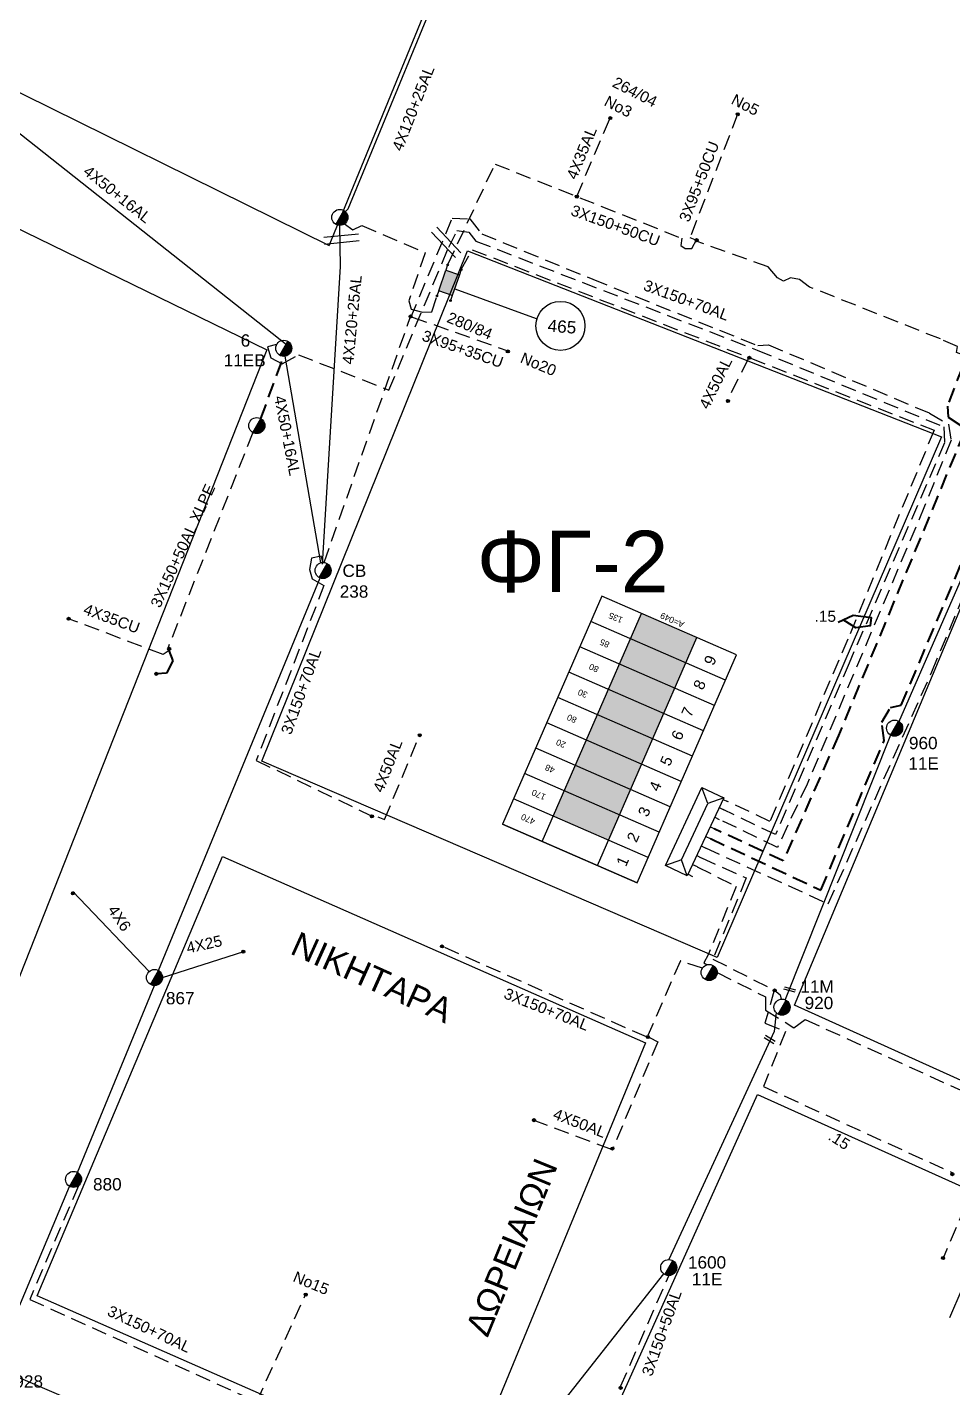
# Model space of a CAD drawing. Header units: millimetres. Extents: x -2238 to -1136, y 747 to 1272.
# Drawn here: x -2131.4 to -2054.1, y 915.4 to 1029.1 of the extents above; entities that cross this region are included whole.
import ezdxf
from ezdxf.enums import TextEntityAlignment as Align

# ---------------------------------------------------------------- set-up
doc = ezdxf.new("R2010")
doc.units = ezdxf.units.MM
doc.linetypes.add('DASHED', pattern=[19.05, 12.7, -6.35])
for name, color, linetype in [('Link Box 4 Διευθύνσεων', 7, 'Continuous'), ('Άγνωστα', 7, 'Continuous'), ('Ασφαλειοκιβώτια Χ.Τ 9 αναχωρήσεων', 7, 'Continuous'), ('Γυμνά εναέρια ΧΤ (3Φ)   4x35AL', 7, 'Continuous'), ('Γυμνά εναέρια ΧΤ (3Φ)   4x35CU', 7, 'Continuous'), ('Γυμνά εναέρια ΧΤ και ΦΟΠ (3Φ)   4x50+16AL', 7, 'Continuous'), ('Επιγραφές - Σχήματα', 7, 'Continuous'), ('Καλώδια ΧΤ   3x150+50AL', 7, 'DASHED'), ('Καλώδια ΧΤ   3x150+50CU', 7, 'DASHED'), ('Καλώδια ΧΤ   3x150AL+50XLPE', 7, 'DASHED'), ('Καλώδια ΧΤ   3x95+35 CU', 7, 'DASHED'), ('Καλώδια ΧΤ   3x95+50CU', 7, 'DASHED'), ('Μηχανική τομή', 7, 'Continuous'), ('Στύλος ΦΜ', 7, 'Continuous'), ('Στύλος ΦΜ @ 1', 7, 'Continuous'), ('Συνδέσεις', 7, 'Continuous'), ('Συνεστραμμένα ΧΤ   4x120+25 AL', 7, 'SYN_LINE'), ('Τομή', 7, 'Continuous'), ('Υποσταθμός πόλεως', 7, 'Continuous'), ('Υπόβαθρο ΔΕΗ', 7, 'Continuous'), ('Υπόγεια Καλώδια Δικτύου ΧΤ   .15', 7, 'DASHED'), ('Υπόγεια καλώδια Δικτύου ΧΤ και Παρ. ΧΤ - 3X150+70 AL', 7, 'DASHED'), ('Υπόγεια καλώδια Παροχών ΧΤ   .15', 7, 'DASHED'), ('Υπόγεια καλώδια Παροχών ΧΤ   4x25', 7, 'DASHED'), ('Υπόγεια καλώδια Παροχών ΧΤ   4x50AL', 7, 'DASHED'), ('Υπόγεια καλώδια Παροχών ΧΤ   4x6', 7, 'DASHED')]:
    doc.layers.add(name, color=color, linetype=linetype)
doc.styles.get("Standard").update_dxf_attribs({"font": 'ARIAL.TTF'})
doc.linetypes.add('SYN_LINE', pattern='A,0.5,-0.0001,["/\\/\\/\\/",Standard,S=0.1,R=0,X=0,Y=-0.05],-0.25', length=0.7501)

# ---------------------------------------------------------------- blocks, each defined once
blk = doc.blocks.new('ΥΠΑΡΧΩΝ ΤΣΙΜΕΝΤΕΝΙΟΣ ΣΤΥΛΟΣ')
at = {"layer": 'Στύλος ΦΜ'}
blk.add_hatch(color=256, dxfattribs=at).paths.add_polyline_path([(-1.29, -2.28, 0.574793), (2.62, 0, 0.268822), (1.3, 2.27)])
blk.add_line((-1.29, -2.28), (1.3, 2.27), dxfattribs=at)
blk.add_circle((0, 0), 2.62, dxfattribs=at)
at = {"layer": 'Στύλος ΦΜ', "flags": 4}
for tag, p in [('ΑΡΙΘΜΟΣ', (-4.68, 8.05)), ('ΤΥΠΟΣ', (-4.91, 3.03))]:
    blk.add_attdef(tag, p, '', height=4, dxfattribs=at)
blk = doc.blocks.new('LINK BOX 4 ΑΝΑΧΩΡΗΣΕΩΝ_')
at = {"layer": 'Link Box 4 Διευθύνσεων', "ltscale": 40}
for points in [[(-5.33, -0.25, 1), (-5.33, 0.25, 1)], [(-3.54, 0), (-3.54, -4.67), (3.54, -4.67), (3.54, 0)], [(5.33, -0.25, 1), (5.33, 0.25, 1)], [(-5.33, -4.92, 1), (-5.33, -4.42, 1)], [(5.33, -4.92, 1), (5.33, -4.42, 1)]]:
    blk.add_hatch(color=256, dxfattribs=at).paths.add_polyline_path(points)
for p, q in [((-3.54, 0), (-5.33, 0)), ((5.33, 0), (3.54, 0)), ((-3.54, -4.67), (-5.33, -4.67)), ((5.33, -4.67), (3.54, -4.67))]:
    blk.add_line(p, q, dxfattribs=at)
blk.add_lwpolyline([(-3.54, -4.67), (-3.54, 0), (3.54, 0), (3.54, -4.67)], close=True, dxfattribs=at)
for centre in [(-5.33, 0), (5.33, 0), (-5.33, -4.67), (5.33, -4.67)]:
    blk.add_circle(centre, 0.252, dxfattribs=at)
blk = doc.blocks.new('_ΣΥΝΔΕΣΗ')
at = {"layer": 'Συνδέσεις', "linetype": 'SYN_LINE', "ltscale": 40}
blk.add_hatch(color=256, dxfattribs=at).paths.add_polyline_path([(0.5, -0.01, 1), (-0.5, -0.01, 1)])
at = {"layer": 'Συνδέσεις'}
blk.add_circle((0, -0.01), 0.5, dxfattribs=at)
blk = doc.blocks.new('ΥΠΟΣΤΑΘΜΟΣ ΠΟΛΕΩΣ 9 ΑΝΑΧΩΡΗΣΕΩΝ')
at = {"layer": 'Υποσταθμός πόλεως', "ltscale": 40}
for p, q in [((-9.63, -2.82), (-9.63, -4)), ((-7.12, -2.82), (-7.12, -4)), ((-4.84, -2.82), (-4.84, -4)), ((-2.36, -2.82), (-2.36, -4)), ((0.09, -2.82), (0.09, -4)), ((2.55, -2.82), (2.55, -4)), ((5.02, -2.82), (5.02, -4)), ((7.48, -2.82), (7.48, -4)), ((9.61, -2.82), (9.61, -4))]:
    blk.add_line(p, q, dxfattribs=at)
blk.add_lwpolyline([(-10.02, 2.82), (10.02, 2.82), (10.02, -2.82), (-10.02, -2.82)], close=True, dxfattribs=at)
for points in [[(-7.21, 0), (-10.02, 2.82)], [(-10.02, -2.82), (-7.21, 0)], [(-7.21, 0), (7.21, 0)], [(7.21, 0), (10.02, 2.82)], [(10.02, -2.82), (7.21, 0)]]:
    blk.add_lwpolyline(points, dxfattribs=at)
at = {"layer": 'Υποσταθμός πόλεως', "linetype": 'SYN_LINE', "ltscale": 40, "flags": 1}
for tag, p in [('ΜΕΤΑΣΧΗΜΑΤΙΣΜΟΣ', (10.79, 1.71)), ('ΙΣΧΥΣ', (10.77, -1.08)), ('ΑΡΙΘΜΟΣ', (10.89, -3.8))]:
    blk.add_attdef(tag, p, '', height=1.8, dxfattribs=at)
blk = doc.blocks.new('ΑΣΦΑΛΕΙΟΚΙΒΩΤΙΟ ΥΠΟΣΤΑΘΜΟΥ 9 ΑΝΑΧΩΡΗΣΕΩΝ')
at = {"layer": 'Ασφαλειοκιβώτια Χ.Τ 9 αναχωρήσεων', "ltscale": 40}
for p, q in [((-23.8, 40.36), (24.02, 40.36)), ((-9.72, 40.36), (-9.72, -40.64)), ((9.94, 40.36), (9.94, -40.64)), ((-23.8, 31.36), (24.02, 31.36)), ((-23.8, 22.36), (24.02, 22.36)), ((-23.8, 13.36), (24.02, 13.36)), ((-23.8, 4.36), (24.02, 4.36)), ((-23.8, -4.64), (24.02, -4.64)), ((-23.8, -13.64), (24.02, -13.64)), ((-23.8, -22.64), (24.02, -22.64)), ((-23.8, -31.64), (24.02, -31.64))]:
    blk.add_line(p, q, dxfattribs=at)
at = {"layer": 'Ασφαλειοκιβώτια Χ.Τ 9 αναχωρήσεων'}
blk.add_lwpolyline([(-23.8, -40.64), (24.02, -40.64), (24.02, 40.36), (-23.8, 40.36)], close=True, dxfattribs=at)
for s, p in [('1', (-18.45, 37.24)), ('2', (-18.45, 28.67)), ('3', (-18.45, 19.6)), ('4', (-18.45, 10.58)), ('5', (-18.45, 1.57)), ('6', (-18.45, -7.57)), ('7', (-18.45, -15.81)), ('8', (-18.45, -25.5)), ('9', (-18.45, -34.19))]:
    blk.add_text(s, height=3.6, rotation=270, dxfattribs=at).set_placement(p)
at = {"layer": 'Ασφαλειοκιβώτια Χ.Τ 9 αναχωρήσεων', "ltscale": 40}
for tag, height, p in [('ΟΝΟΜΑ', 5, (-0.16, 44.31)), ('ΚΕΙΜΕΝΟ 1', 2, (17.06, 35.59)), ('ΚΕΙΜΕΝΟ 2', 2, (17.06, 26.88)), ('ΚΕΙΜΕΝΟ 3', 2, (17.06, 17.69)), ('ΚΕΙΜΕΝΟ 4', 2, (17.06, 8.71)), ('ΚΕΙΜΕΝΟ 5', 2, (17.06, -0.13)), ('ΚΕΙΜΕΝΟ 6', 2, (17.06, -9.05)), ('ΚΕΙΜΕΝΟ 7', 2, (17.06, -18.13)), ('ΚΕΙΜΕΝΟ 8', 2, (17.06, -26.85)), ('ΚΕΙΜΕΝΟ 9', 2, (17.06, -35.99)), ('ΣΧ', 2, (-0.1, -42.64))]:
    blk.add_attdef(tag, text='', height=height, dxfattribs=at).set_placement(p, align=Align.MIDDLE_CENTER)
blk = doc.blocks.new('ΜΗΧΑΝΙΚΗ ΤΟΜΗ')
at = {"layer": 'Μηχανική τομή', "ltscale": 40}
for p, q in [((-1.89, 0.78), (1.89, 0.78)), ((1.89, 0), (-1.89, 0))]:
    blk.add_line(p, q, dxfattribs=at)
blk = doc.blocks.new('ΤΟΜΗ')
at = {"layer": 'Τομή', "ltscale": 40}
for p, q in [((-5.68, 0), (5.68, 0)), ((5.68, -2.33), (-5.68, -2.33))]:
    blk.add_line(p, q, dxfattribs=at)

msp = doc.modelspace()

# ---------------------------------------------------------------- hatches: boundary and pattern name
at = {"layer": 'Ασφαλειοκιβώτια Χ.Τ 9 αναχωρήσεων', "lineweight": 40, "ltscale": 0.1}
for color, points in [(1, [(-2081.02, 978.01), (-2076.39, 976), (-2075.47, 978.11), (-2080.09, 980.13)]), (30, [(-2081.94, 975.89), (-2077.32, 973.88), (-2076.39, 976), (-2081.02, 978.01)]), (85, [(-2082.86, 973.78), (-2078.24, 971.76), (-2077.32, 973.88), (-2081.94, 975.89)]), (173, [(-2083.78, 971.66), (-2079.16, 969.64), (-2078.24, 971.76), (-2082.86, 973.78)]), (6, [(-2084.71, 969.54), (-2080.08, 967.53), (-2079.16, 969.64), (-2083.78, 971.66)]), (5, [(-2085.63, 967.42), (-2081, 965.41), (-2080.08, 967.53), (-2084.71, 969.54)]), (27, [(-2086.55, 965.31), (-2081.93, 963.29), (-2081, 965.41), (-2085.63, 967.42)]), (2, [(-2086.55, 965.31), (-2087.47, 963.19), (-2082.85, 961.18), (-2081.93, 963.29)])]:
    msp.add_hatch(color=color, dxfattribs=at).paths.add_polyline_path(points)

# ---------------------------------------------------------------- linework, layer by layer
at = {"layer": 'Άγνωστα', "color": 2, "linetype": 'DASHED', "ltscale": 0.1}
msp.add_lwpolyline([(-2104.93, 1012.67), (-2104.22, 1012.17), (-2103.46, 1012.55), (-2098.19, 1010.26), (-2099.55, 1006.26), (-2099.35, 1005.55), (-2098.4, 1005.29), (-2097.63, 1005.32), (-2097.22, 1006.61)], dxfattribs=at)
at = {"layer": 'Άγνωστα', "color": 85, "linetype": 'DASHED', "lineweight": 40, "ltscale": 0.1}
msp.add_lwpolyline([(-2046.56, 999.49), (-2052.6, 1002.52), (-2054.53, 997.44), (-2054.45, 996.53), (-2053.41, 995.83), (-2053.13, 995.24), (-2063.63, 969.93), (-2068.25, 959.45), (-2074.01, 962.12), (-2074.01, 962.12), (-2074.01, 962.12), (-2074.01, 962.12)], dxfattribs=at)
at = {"layer": 'Άγνωστα', "color": 173, "linetype": 'DASHED', "lineweight": 40, "ltscale": 0.1}
for points in [[(-2111.92, 996.4), (-2110, 1001.61)], [(-2119.61, 977.04), (-2119.27, 976.17), (-2119.79, 975.12), (-2120.62, 975.07)]]:
    msp.add_lwpolyline(points, dxfattribs=at)
at = {"layer": 'Άγνωστα', "color": 5, "linetype": 'DASHED', "lineweight": 40, "ltscale": 0.1}
msp.add_lwpolyline([(-2074.34, 961.31), (-2065.11, 957), (-2059.81, 969.51), (-2060.02, 971.04), (-2059.29, 972.26), (-2058.39, 972.46), (-2047.47, 998.13), (-2047.14, 998.48)], dxfattribs=at)
at = {"layer": 'Γυμνά εναέρια ΧΤ (3Φ)   4x35AL', "color": 6, "linetype": 'DASHED', "ltscale": 0.1}
msp.add_lwpolyline([(-2085.51, 1014.96), (-2082.72, 1021.52)], dxfattribs=at)
at = {"layer": 'Γυμνά εναέρια ΧΤ (3Φ)   4x35CU', "color": 173, "linetype": 'DASHED', "ltscale": 0.1}
msp.add_lwpolyline([(-2119.58, 977.04), (-2120.09, 976.7), (-2128.01, 979.68)], dxfattribs=at)
at = {"layer": 'Γυμνά εναέρια ΧΤ και ΦΟΠ (3Φ)   4x50+16AL', "color": 173, "ltscale": 0.1}
for points in [[(-2138.36, 1025.2), (-2109.62, 1002.48)], [(-2106.91, 984.35), (-2109.88, 1001.62)]]:
    msp.add_lwpolyline(points, dxfattribs=at)
at = {"layer": 'Γυμνά εναέρια ΧΤ και ΦΟΠ (3Φ)   4x50+16AL', "color": 2, "ltscale": 0.1}
for points in [[(-2059.27, 969.96), (-2068.1, 947.85)], [(-2068.85, 946.78), (-2069.02, 945.18), (-2077.82, 926.13)], [(-2096.38, 901.9), (-2078.24, 924.93)]]:
    msp.add_lwpolyline(points, dxfattribs=at)
at = {"layer": 'Επιγραφές - Σχήματα', "ltscale": 0.1}
msp.add_lwpolyline([(-2088.87, 1004.75), (-2095.67, 1007.21)], dxfattribs=at)
at = {"layer": 'Επιγραφές - Σχήματα', "lineweight": 40, "ltscale": 0.1}
msp.add_lwpolyline([(-2063.65, 979.4), (-2062.39, 979.97), (-2060.89, 979.79), (-2060.98, 979.08), (-2062.19, 978.92), (-2063.24, 979.59)], dxfattribs=at)
at = {"layer": 'Επιγραφές - Σχήματα', "ltscale": 0.1}
msp.add_circle((-2086.87, 1004.15), 2.05, dxfattribs=at)
at = {"layer": 'Καλώδια ΧΤ   3x150+50AL', "color": 2, "linetype": 'DASHED', "ltscale": 0.1}
msp.add_lwpolyline([(-2081.84, 915.53), (-2077.82, 924.78)], dxfattribs=at)
at = {"layer": 'Καλώδια ΧΤ   3x150+50CU', "color": 6, "linetype": 'DASHED', "ltscale": 0.1}
for points in [[(-2096.28, 1009.29), (-2092.34, 1017.68), (-2076.72, 1011.47), (-2076.81, 1010.88), (-2076.45, 1010.63), (-2075.88, 1010.63), (-2075.47, 1011.39)], [(-2043.85, 997.81), (-2045.09, 998.46), (-2044.83, 999.46), (-2045.56, 1000.56), (-2046.99, 1000.76), (-2047.3, 1000.59), (-2047.55, 999.7), (-2053.77, 1001.94), (-2053.68, 1002.44), (-2055.11, 1003.06), (-2066.04, 1007.4), (-2066.88, 1008.02), (-2067.65, 1008.18), (-2068.23, 1007.88), (-2068.74, 1008.16), (-2069.51, 1009.09), (-2075.54, 1011.23)]]:
    msp.add_lwpolyline(points, dxfattribs=at)
at = {"layer": 'Καλώδια ΧΤ   3x150AL+50XLPE', "color": 173, "linetype": 'DASHED', "ltscale": 0.1}
msp.add_lwpolyline([(-2112.59, 995.24), (-2119.7, 977.18)], dxfattribs=at)
at = {"layer": 'Καλώδια ΧΤ   3x95+35 CU', "color": 1, "linetype": 'DASHED', "ltscale": 0.1}
msp.add_lwpolyline([(-2099.26, 1004.89), (-2091.26, 1002.07)], dxfattribs=at)
at = {"layer": 'Καλώδια ΧΤ   3x95+50CU', "color": 6, "linetype": 'DASHED', "ltscale": 0.1}
msp.add_lwpolyline([(-2072.06, 1021.84), (-2076.05, 1011.53), (-2075.5, 1011.32)], dxfattribs=at)
at = {"layer": 'Συνδέσεις', "color": 2, "ltscale": 0.1}
msp.add_lwpolyline([(-2058.6, 971.05), (-2051.62, 986.98), (-2046.83, 998.28)], dxfattribs=at)
at = {"layer": 'Συνεστραμμένα ΧΤ   4x120+25 AL', "color": 2, "linetype": 'SYN_LINE', "ltscale": 10}
msp.add_lwpolyline([(-2104.84, 1013.71), (-2104.62, 1013.94), (-2085.39, 1060.55)], dxfattribs=at)
at = {"layer": 'Συνεστραμμένα ΧΤ   4x120+25 AL', "color": 1, "linetype": 'SYN_LINE', "ltscale": 10}
for points in [[(-2106.75, 984.25), (-2105.25, 1009.12), (-2105.31, 1012.55)], [(-2120.47, 950.28), (-2106.96, 983.09)], [(-2127.24, 933.41), (-2120.8, 949.02)]]:
    msp.add_lwpolyline(points, dxfattribs=at)
at = {"layer": 'Συνεστραμμένα ΧΤ   4x120+25 AL', "color": 1, "linetype": 'Continuous', "ltscale": 0.1}
msp.add_lwpolyline([(-2133.89, 918), (-2127.91, 932.24)], dxfattribs=at)
at = {"layer": 'Υπόβαθρο ΔΕΗ', "ltscale": 0.1}
for points in [[(-2136.45, 1025.79), (-2106.19, 1010.86), (-2088.9, 1053.07), (-2110.82, 1063.1), (-2124.69, 1032.1), (-2131.75, 1035.29), (-2136.45, 1025.79)], [(-2133.89, 1013.11), (-2111.41, 1002.16), (-2140.79, 927.84), (-2164.97, 937.28), (-2162.32, 950.42), (-2133.89, 1013.11)], [(-2073.76, 951.38), (-2111.84, 967.77), (-2094.65, 1010.43), (-2055.03, 994.89), (-2073.76, 951.38)], [(-2048.76, 991.72), (-1998.94, 971.85), (-2016.92, 924.64), (-2067.31, 947.38), (-2048.76, 991.72)], [(-2115.13, 959.82), (-2079.75, 944.25), (-2094.94, 907.42), (-2130.61, 923.09), (-2115.13, 959.82)], [(-2051.9, 920.82), (-2047.8, 929.54), (-2028.07, 920.73), (-2040.29, 884.97), (-2086.54, 904.08), (-2070.4, 939.92), (-2050.24, 930.85), (-2054.34, 921.26)], [(-2133.24, 916.75), (-2097.58, 901.4), (-2124.03, 835.09), (-2157.82, 855.83), (-2158.04, 856.87), (-2158.04, 857.77), (-2157.97, 858.52), (-2157.14, 860.39), (-2133.24, 916.75)]]:
    msp.add_lwpolyline(points, dxfattribs=at)
at = {"layer": 'Υπόγεια Καλώδια Δικτύου ΧΤ   .15', "color": 173, "linetype": 'DASHED', "ltscale": 0.1}
for points in [[(-2096.21, 1010.72), (-2095.52, 1012.12), (-2094.54, 1011.99), (-2093.94, 1011.24), (-2070.42, 1002.13), (-2054.82, 995.71), (-2054.76, 994.38), (-2062.75, 975.96), (-2068.9, 961.64), (-2073.27, 963.73)], [(-2110.6, 1002.59), (-2111.36, 1002.41), (-2111.08, 1001.48), (-2110.12, 1000.98), (-2108.78, 1001.74), (-2101.21, 998.79), (-2096.21, 1010.72)]]:
    msp.add_lwpolyline(points, dxfattribs=at)
at = {"layer": 'Υπόγεια Καλώδια Δικτύου ΧΤ   .15', "color": 6, "linetype": 'DASHED', "ltscale": 0.1}
for points in [[(-2095.15, 1008.91), (-2094.25, 1010.52), (-2071.2, 1001.54)], [(-2070.96, 1001.45), (-2055.64, 995.43), (-2062.84, 977.98), (-2069.37, 962.75), (-2072.97, 964.44)]]:
    msp.add_lwpolyline(points, dxfattribs=at)
at = {"layer": 'Υπόγεια Καλώδια Δικτύου ΧΤ   .15', "color": 27, "linetype": 'DASHED', "ltscale": 0.1}
msp.add_lwpolyline([(-2074.76, 960.53), (-2064.49, 955.86), (-2064.49, 955.86), (-2055.83, 975.24), (-2046.25, 998.23)], dxfattribs=at)
at = {"layer": 'Υπόγεια Καλώδια Δικτύου ΧΤ   .15', "color": 2, "linetype": 'DASHED', "ltscale": 0.1}
for points in [[(-2075.09, 959.7), (-2071.34, 958.02), (-2074.12, 951.24), (-2069, 948.64), (-2069.78, 945.88), (-2068.06, 945.2), (-2069.9, 940.59), (-2054.11, 933.39)], [(-2069, 948.67), (-2068.51, 948.26), (-2068.42, 947.88)]]:
    msp.add_lwpolyline(points, dxfattribs=at)
at = {"layer": 'Υπόγεια καλώδια Δικτύου ΧΤ και Παρ. ΧΤ - 3X150+70 AL', "color": 1, "linetype": 'DASHED', "ltscale": 0.1}
for points in [[(-2099.4, 1004.81), (-2095.91, 1013.15), (-2094.44, 1013.1), (-2093.45, 1011.84), (-2084.17, 1008.05), (-2070.38, 1002.51), (-2069.49, 1002.57), (-2056.03, 996.87), (-2054.43, 995.94), (-2054.22, 994.6), (-2056.43, 989.09), (-2066.26, 965.87), (-2068.73, 960.57), (-2073.59, 962.91), (-2073.59, 962.91), (-2073.59, 962.91)], [(-2106.63, 984.37), (-2099.4, 1004.94), (-2099.28, 1004.9)], [(-2106.71, 984.38), (-2106.87, 984.9), (-2107.68, 984.74), (-2107.85, 983.8), (-2107.63, 983.02), (-2106.64, 982.46), (-2112.3, 967.84), (-2102.74, 963.24)], [(-2127.16, 932.3), (-2131.23, 922.8), (-2112.25, 914.25), (-2108.15, 923.25)]]:
    msp.add_lwpolyline(points, dxfattribs=at)
at = {"layer": 'Υπόγεια καλώδια Δικτύου ΧΤ και Παρ. ΧΤ - 3X150+70 AL', "color": 30, "linetype": 'DASHED', "ltscale": 0.1}
for points in [[(-2075.44, 958.96), (-2072.19, 957.3), (-2074.52, 951.59), (-2074.88, 950.93), (-2074.62, 950.77)], [(-2079.69, 944.73), (-2096.76, 952.3)], [(-2075.01, 950.48), (-2076.85, 951.09), (-2079.56, 944.86)], [(-2073.77, 950.12), (-2069.74, 948.08), (-2069.72, 946.96), (-2067.35, 945.49), (-2066.41, 946.18), (-2049.93, 938.71)], [(-2079.44, 944.68), (-2078.74, 944.32), (-2082.47, 935.46)]]:
    msp.add_lwpolyline(points, dxfattribs=at)
at = {"layer": 'Υπόγεια καλώδια Παροχών ΧΤ   .15', "color": 2, "linetype": 'DASHED', "ltscale": 0.1}
msp.add_lwpolyline([(-2052.61, 932.47), (-2052.28, 932.31), (-2054.88, 926.25)], dxfattribs=at)
at = {"layer": 'Υπόγεια καλώδια Παροχών ΧΤ   4x25', "color": 1, "linetype": 'SYN_LINE', "ltscale": 9}
msp.add_lwpolyline([(-2120.13, 949.7), (-2113.35, 951.88)], dxfattribs=at)
at = {"layer": 'Υπόγεια καλώδια Παροχών ΧΤ   4x50AL', "color": 6, "linetype": 'DASHED', "ltscale": 0.1}
msp.add_lwpolyline([(-2071.17, 1001.4), (-2072.94, 997.91)], dxfattribs=at)
at = {"layer": 'Υπόγεια καλώδια Παροχών ΧΤ   4x50AL', "color": 1, "linetype": 'DASHED', "ltscale": 0.1}
msp.add_lwpolyline([(-2102.13, 963.12), (-2101.57, 962.89), (-2098.62, 970)], dxfattribs=at)
at = {"layer": 'Υπόγεια καλώδια Παροχών ΧΤ   4x50AL', "color": 30, "linetype": 'DASHED', "ltscale": 0.1}
msp.add_lwpolyline([(-2082.6, 935.33), (-2089.14, 937.78)], dxfattribs=at)
at = {"layer": 'Υπόγεια καλώδια Παροχών ΧΤ   4x6', "color": 1, "linetype": 'SYN_LINE', "ltscale": 10}
msp.add_lwpolyline([(-2121.25, 950.2), (-2127.62, 956.88)], dxfattribs=at)

# ---------------------------------------------------------------- block references
at = {"layer": 'Link Box 4 Διευθύνσεων', "ltscale": 0.1, "xscale": 0.256585782176491, "yscale": 0.256585782176491, "zscale": 0.256585782176491, "rotation": 70.94612228057929}
msp.add_blockref('LINK BOX 4 ΑΝΑΧΩΡΗΣΕΩΝ_', (-2096.75, 1007.95), dxfattribs=at)
at = {"layer": 'Άγνωστα', "ltscale": 0.1, "xscale": 0.2565857821764941, "yscale": 0.2565857821764941, "zscale": 0.2565857821764941}
for p in [(-2082.71, 1021.52), (-2085.5, 1014.96)]:
    msp.add_blockref('_ΣΥΝΔΕΣΗ', p, dxfattribs=at)
at = {"layer": 'Ασφαλειοκιβώτια Χ.Τ 9 αναχωρήσεων', "ltscale": 0.1}
ref = msp.add_blockref('ΑΣΦΑΛΕΙΟΚΙΒΩΤΙΟ ΥΠΟΣΤΑΘΜΟΥ 9 ΑΝΑΧΩΡΗΣΕΩΝ', (-2081.92, 969.55), dxfattribs=dict(at, xscale=0.2565857821763823, yscale=0.2565857821763823, zscale=0.2565857821763823, rotation=156.4561252141796))
ref.add_attrib('ΣΧ', 'A=049', dxfattribs={"ltscale": 40, "height": 0.513, "rotation": 156.4561}).set_placement((-2077.53, 979.57), align=Align.MIDDLE_CENTER)
ref.add_attrib('ΚΕΙΜΕΝΟ 2', '170', dxfattribs={"ltscale": 40, "height": 0.513, "rotation": 156.4561}).set_placement((-2088.69, 964.97), align=Align.MIDDLE_CENTER)
ref.add_attrib('ΚΕΙΜΕΝΟ 1', '470', dxfattribs={"ltscale": 40, "height": 0.513, "rotation": 156.4561}).set_placement((-2089.58, 962.93), align=Align.MIDDLE_CENTER)
ref.add_attrib('ΚΕΙΜΕΝΟ 3', '48', dxfattribs={"ltscale": 40, "height": 0.513, "rotation": 156.4561}).set_placement((-2087.75, 967.14), align=Align.MIDDLE_CENTER)
ref.add_attrib('ΚΕΙΜΕΝΟ 4', '20', dxfattribs={"ltscale": 40, "height": 0.513, "rotation": 156.4561}).set_placement((-2086.83, 969.25), align=Align.MIDDLE_CENTER)
ref.add_attrib('ΚΕΙΜΕΝΟ 5', '80', dxfattribs={"ltscale": 40, "height": 0.513, "rotation": 156.4561}).set_placement((-2085.92, 971.33), align=Align.MIDDLE_CENTER)
ref.add_attrib('ΚΕΙΜΕΝΟ 6', '30', dxfattribs={"ltscale": 40, "height": 0.513, "rotation": 156.4561}).set_placement((-2085.01, 973.43), align=Align.MIDDLE_CENTER)
ref.add_attrib('ΚΕΙΜΕΝΟ 7', '80', dxfattribs={"ltscale": 40, "height": 0.513, "rotation": 156.4561}).set_placement((-2084.08, 975.56), align=Align.MIDDLE_CENTER)
ref.add_attrib('ΚΕΙΜΕΝΟ 8', '85', dxfattribs={"ltscale": 40, "height": 0.513, "rotation": 156.4561}).set_placement((-2083.18, 977.62), align=Align.MIDDLE_CENTER)
ref.add_attrib('ΚΕΙΜΕΝΟ 9', '135', dxfattribs={"ltscale": 40, "height": 0.513, "rotation": 156.4561}).set_placement((-2082.25, 979.76), align=Align.MIDDLE_CENTER)
at = {"layer": 'Καλώδια ΧΤ   3x95+50CU', "linetype": 'DASHED', "ltscale": 0.1, "xscale": 0.2565857821764941, "yscale": 0.2565857821764941, "zscale": 0.2565857821764941}
msp.add_blockref('_ΣΥΝΔΕΣΗ', (-2072.05, 1021.84), dxfattribs=at)
at = {"layer": 'Μηχανική τομή', "ltscale": 0.1}
for p, xscale, yscale, zscale, rotation in [((-2067.73, 948.59), 0.2565857821764871, 0.2565857821764871, 0.2565857821764871, 345.0804519038623), ((-2069.33, 944.6), -0.2565857821764446, 0.2565857821763983, 0.2565857821764941, 147.696344073737)]:
    msp.add_blockref('ΜΗΧΑΝΙΚΗ ΤΟΜΗ', p, dxfattribs=dict(at, xscale=xscale, yscale=yscale, zscale=zscale, rotation=rotation))
at = {"layer": 'Στύλος ΦΜ @ 1', "ltscale": 0.1, "xscale": 0.2565857821764941, "yscale": 0.2565857821764941, "zscale": 0.2565857821764941}
for p in [(-2105.31, 1013.22), (-2112.25, 995.82), (-2074.44, 950.12)]:
    msp.add_blockref('ΥΠΑΡΧΩΝ ΤΣΙΜΕΝΤΕΝΙΟΣ ΣΤΥΛΟΣ', p, dxfattribs=at)
at = {"layer": 'Στύλος ΦΜ @ 1', "ltscale": 0.1}
ref = msp.add_blockref('ΥΠΑΡΧΩΝ ΤΣΙΜΕΝΤΕΝΙΟΣ ΣΤΥΛΟΣ', (-2110, 1002.28), dxfattribs=dict(at, xscale=0.2565857821764941, yscale=0.2565857821764941, zscale=0.2565857821764941))
ref.add_attrib('ΤΥΠΟΣ', '11EB', (-2115.02, 1000.76), dxfattribs={"layer": 'Στύλος ΦΜ', "height": 1.026, "flags": 4})
ref.add_attrib('ΑΡΙΘΜΟΣ', '6', (-2113.6, 1002.42), dxfattribs={"layer": 'Στύλος ΦΜ', "height": 1.03, "flags": 4})
ref = msp.add_blockref('ΥΠΑΡΧΩΝ ΤΣΙΜΕΝΤΕΝΙΟΣ ΣΤΥΛΟΣ', (-2106.71, 983.71), dxfattribs=dict(at, xscale=0.2565857821764941, yscale=0.2565857821764941, zscale=0.2565857821764941))
ref.add_attrib('ΤΥΠΟΣ', 'CB', (-2105.09, 983.18), dxfattribs={"layer": 'Στύλος ΦΜ', "height": 1.026, "flags": 4})
ref.add_attrib('ΑΡΙΘΜΟΣ', '238', (-2105.32, 981.44), dxfattribs={"layer": 'Στύλος ΦΜ', "height": 1.026, "flags": 4})
ref = msp.add_blockref('ΥΠΑΡΧΩΝ ΤΣΙΜΕΝΤΕΝΙΟΣ ΣΤΥΛΟΣ', (-2058.94, 970.54), dxfattribs=dict(at, xscale=0.2565857821764941, yscale=0.2565857821764941, zscale=0.2565857821764941))
ref.add_attrib('ΤΥΠΟΣ', '11E', (-2057.79, 967.08), dxfattribs={"layer": 'Στύλος ΦΜ', "height": 1.026, "flags": 4})
ref.add_attrib('ΑΡΙΘΜΟΣ', '960', (-2057.74, 968.78), dxfattribs={"layer": 'Στύλος ΦΜ', "height": 1.026, "flags": 4})
ref = msp.add_blockref('ΥΠΑΡΧΩΝ ΤΣΙΜΕΝΤΕΝΙΟΣ ΣΤΥΛΟΣ', (-2120.8, 949.7), dxfattribs=dict(at, xscale=0.2565857821764941, yscale=0.2565857821764941, zscale=0.2565857821764941))
ref.add_attrib('ΑΡΙΘΜΟΣ', '867', (-2119.85, 947.46), dxfattribs={"layer": 'Στύλος ΦΜ', "height": 1.026, "flags": 4})
ref = msp.add_blockref('ΥΠΑΡΧΩΝ ΤΣΙΜΕΝΤΕΝΙΟΣ ΣΤΥΛΟΣ', (-2068.35, 947.22), dxfattribs=dict(at, xscale=0.2565857821764941, yscale=0.2565857821764941, zscale=0.2565857821764941))
ref.add_attrib('ΤΥΠΟΣ', '11M', (-2066.82, 948.43), dxfattribs={"layer": 'Στύλος ΦΜ', "height": 1.026, "flags": 4})
ref.add_attrib('ΑΡΙΘΜΟΣ', '920', (-2066.46, 947.06), dxfattribs={"layer": 'Στύλος ΦΜ', "height": 1.026, "flags": 4})
ref = msp.add_blockref('ΥΠΑΡΧΩΝ ΤΣΙΜΕΝΤΕΝΙΟΣ ΣΤΥΛΟΣ', (-2127.57, 932.83), dxfattribs=dict(at, xscale=0.2565857821764941, yscale=0.2565857821764941, zscale=0.2565857821764941))
ref.add_attrib('ΑΡΙΘΜΟΣ', '880', (-2125.94, 931.91), dxfattribs={"layer": 'Στύλος ΦΜ', "height": 1.026, "flags": 4})
ref = msp.add_blockref('ΥΠΑΡΧΩΝ ΤΣΙΜΕΝΤΕΝΙΟΣ ΣΤΥΛΟΣ', (-2077.82, 925.46), dxfattribs=dict(at, xscale=0.2565857821764941, yscale=0.2565857821764941, zscale=0.2565857821764941))
ref.add_attrib('ΤΥΠΟΣ', '11E', (-2075.89, 923.98), dxfattribs={"layer": 'Στύλος ΦΜ', "height": 1.026, "flags": 4})
ref.add_attrib('ΑΡΙΘΜΟΣ', '1600', (-2076.21, 925.38), dxfattribs={"layer": 'Στύλος ΦΜ', "height": 1.026, "flags": 4})
ref = msp.add_blockref('ΥΠΑΡΧΩΝ ΤΣΙΜΕΝΤΕΝΙΟΣ ΣΤΥΛΟΣ', (-2134.21, 917.4), dxfattribs=dict(at, xscale=0.2565857821764941, yscale=0.2565857821764941, zscale=0.2565857821764941))
ref.add_attrib('ΑΡΙΘΜΟΣ', '1928', (-2133.31, 915.43), dxfattribs={"layer": 'Στύλος ΦΜ', "height": 1.026, "flags": 4})
at = {"layer": 'Συνδέσεις', "ltscale": 0.1, "xscale": 0.2565857821764941, "yscale": 0.2565857821764941, "zscale": 0.2565857821764941}
for p in [(-2075.49, 1011.32), (-2099.4, 1004.94), (-2091.27, 1002.02), (-2071.08, 1001.49), (-2072.87, 997.88), (-2127.98, 979.68), (-2119.58, 977.17), (-2120.66, 975.08), (-2098.63, 969.95), (-2102.63, 963.17), (-2127.62, 956.73), (-2113.38, 951.86), (-2096.77, 952.3), (-2068.97, 948.62), (-2079.56, 944.73), (-2089.08, 937.78), (-2082.53, 935.41), (-2054.11, 933.27), (-2054.89, 926.26), (-2108.16, 923.2), (-2081.84, 915.41)]:
    msp.add_blockref('_ΣΥΝΔΕΣΗ', p, dxfattribs=at)
at = {"layer": 'Τομή', "ltscale": 0.1}
for p, xscale, yscale, zscale, rotation in [((-2096.64, 1010.92), 0.2565857821764583, 0.2565857821764583, 0.2565857821764583, 133.3565043145702), ((-2105.15, 1011.11), 0.2565857821764755, 0.2565857821764755, 0.2565857821764755, 185.6944144611919)]:
    msp.add_blockref('ΤΟΜΗ', p, dxfattribs=dict(at, xscale=xscale, yscale=yscale, zscale=zscale, rotation=rotation))
at = {"layer": 'Υποσταθμός πόλεως', "ltscale": 0.1, "xscale": 0.3592200950470497, "yscale": 0.3592200950470497, "zscale": 0.3592200950470497, "rotation": 64.94243827352139}
msp.add_blockref('ΥΠΟΣΤΑΘΜΟΣ ΠΟΛΕΩΣ 9 ΑΝΑΧΩΡΗΣΕΩΝ', (-2075.66, 961.89), dxfattribs=at)

# ---------------------------------------------------------------- texts
at = {"layer": 'Γυμνά εναέρια ΧΤ (3Φ)   4x35AL', "color": 7, "ltscale": 0.1, "insert": (-2086.4, 1016.66), "char_height": 0.924, "width": 86.4036, "attachment_point": 1, "rotation": 67.6768}
msp.add_mtext('4X35AL', dxfattribs=at)
at = {"layer": 'Γυμνά εναέρια ΧΤ (3Φ)   4x35CU', "color": 7, "ltscale": 0.1, "insert": (-2126.51, 980.97), "char_height": 0.924, "width": 86.4036, "attachment_point": 1, "rotation": 339.903}
msp.add_mtext('4X35CU', dxfattribs=at)
at = {"layer": 'Γυμνά εναέρια ΧΤ και ΦΟΠ (3Φ)   4x50+16AL', "color": 7, "ltscale": 0.1, "char_height": 0.924, "width": 86.4036, "attachment_point": 1}
for insert, rotation in [((-2126.26, 1017.63), 321.3348), ((-2109.9, 998.4), 281.0556)]:
    msp.add_mtext('4X50+16AL', dxfattribs=dict(at, insert=insert, rotation=rotation))
at = {"layer": 'Επιγραφές - Σχήματα', "ltscale": 0.1, "char_height": 0.924, "width": 2.4947, "attachment_point": 1, "rotation": 332.9842}
for s, insert in [('264/04', (-2082.19, 1025.01)), ('No3', (-2082.88, 1023.44)), ('No5', (-2072.26, 1023.58))]:
    msp.add_mtext(s, dxfattribs=dict(at, insert=insert))
at = {"layer": 'Επιγραφές - Σχήματα', "ltscale": 0.1, "attachment_point": 5}
for s, insert, char_height, rotation in [('280/84', (-2094.45, 1004.16), 0.924, 337.3011), ('465', (-2086.74, 1004.09), 1.026, 355.744), ('No20', (-2088.71, 1000.95), 0.924, 337.3011), ('ΝΙΚΗΤΑΡΑ', (-2102.61, 949.72), 2.053, 335.7614), ('ΔΩΡΕΙΑΙΩΝ', (-2090.96, 927.16), 2.053, 67.7722), ('No15', (-2107.71, 924.16), 0.924, 337.3011)]:
    msp.add_mtext(s, dxfattribs=dict(at, insert=insert, char_height=char_height, rotation=rotation))
at = {"layer": 'Επιγραφές - Σχήματα', "insert": (-2093.88, 987.03), "char_height": 5.132, "width": 19.9472, "attachment_point": 1}
msp.add_mtext('ΦΓ-2', dxfattribs=at)
at = {"layer": 'Καλώδια ΧΤ   3x150+50AL', "color": 7, "linetype": 'DASHED', "ltscale": 0.1, "insert": (-2080.1, 916.62), "char_height": 0.924, "width": 86.4036, "attachment_point": 1, "rotation": 70.4216}
msp.add_mtext('3X150+50AL', dxfattribs=at)
at = {"layer": 'Καλώδια ΧΤ   3x150+50CU', "color": 7, "linetype": 'DASHED', "ltscale": 0.1, "insert": (-2085.77, 1014.3), "char_height": 0.924, "width": 86.4036, "attachment_point": 1, "rotation": 340.1082}
msp.add_mtext('3X150+50CU', dxfattribs=at)
at = {"layer": 'Καλώδια ΧΤ   3x150AL+50XLPE', "color": 7, "linetype": 'DASHED', "ltscale": 0.1, "insert": (-2121.18, 980.9), "char_height": 0.9237, "width": 86.4036, "attachment_point": 1, "rotation": 65.3924}
msp.add_mtext('3X150+50AL XLPE', dxfattribs=at)
at = {"layer": 'Καλώδια ΧΤ   3x95+35 CU', "color": 7, "linetype": 'DASHED', "ltscale": 0.1, "insert": (-2098.22, 1003.83), "char_height": 0.924, "width": 86.4036, "attachment_point": 1, "rotation": 340.6797}
msp.add_mtext('3X95+35CU', dxfattribs=at)
at = {"layer": 'Καλώδια ΧΤ   3x95+50CU', "color": 7, "linetype": 'DASHED', "ltscale": 0.1, "insert": (-2076.99, 1013.09), "char_height": 0.924, "width": 86.4036, "attachment_point": 1, "rotation": 68.8177}
msp.add_mtext('3X95+50CU', dxfattribs=at)
at = {"layer": 'Συνεστραμμένα ΧΤ   4x120+25 AL', "color": 7, "linetype": 'DASHED', "ltscale": 0.1, "char_height": 0.924, "width": 86.4036, "attachment_point": 1}
for insert, rotation in [((-2100.98, 1019.02), 68.5435), ((-2105.11, 1000.99), 84.49)]:
    msp.add_mtext('4X120+25AL', dxfattribs=dict(at, insert=insert, rotation=rotation))
at = {"layer": 'Υπόγεια Καλώδια Δικτύου ΧΤ   .15', "color": 7, "linetype": 'DASHED', "ltscale": 0.1, "insert": (-2065.63, 980.35), "char_height": 0.924, "width": 86.4036, "attachment_point": 1}
msp.add_mtext('.15', dxfattribs=at)
at = {"layer": 'Υπόγεια Καλώδια Δικτύου ΧΤ   .15', "color": 7, "linetype": 'DASHED', "ltscale": 0.1, "insert": (-2064.07, 936.99), "char_height": 0.924, "width": 86.4036, "attachment_point": 1, "rotation": 327.447}
msp.add_mtext('.15', dxfattribs=at)
at = {"layer": 'Υπόγεια καλώδια Δικτύου ΧΤ και Παρ. ΧΤ - 3X150+70 AL', "color": 7, "linetype": 'DASHED', "ltscale": 0.1, "char_height": 0.924, "width": 86.4036, "attachment_point": 1}
for insert, rotation in [((-2079.7, 1008.04), 339.6619), ((-2110.26, 970.24), 70.0767), ((-2091.34, 948.86), 338.2836), ((-2124.44, 922.34), 334.8167)]:
    msp.add_mtext('3X150+70AL', dxfattribs=dict(at, insert=insert, rotation=rotation))
at = {"layer": 'Υπόγεια καλώδια Παροχών ΧΤ   4x25', "color": 7, "linetype": 'DASHED', "ltscale": 0.1, "insert": (-2118.22, 952.61), "char_height": 0.924, "width": 86.4036, "attachment_point": 1, "rotation": 12.2984}
msp.add_mtext('4X25', dxfattribs=at)
at = {"layer": 'Υπόγεια καλώδια Παροχών ΧΤ   4x50AL', "color": 7, "linetype": 'DASHED', "ltscale": 0.1, "char_height": 0.924, "width": 86.4036, "attachment_point": 1}
for insert, rotation in [((-2075.33, 997.52), 63.9334), ((-2102.58, 965.42), 68.7752), ((-2087.24, 938.79), 338.9232)]:
    msp.add_mtext('4X50AL', dxfattribs=dict(at, insert=insert, rotation=rotation))
at = {"layer": 'Υπόγεια καλώδια Παροχών ΧΤ   4x6', "color": 7, "linetype": 'DASHED', "ltscale": 0.1, "insert": (-2124, 955.87), "char_height": 0.924, "width": 86.4036, "attachment_point": 1, "rotation": 304.44}
msp.add_mtext('4X6', dxfattribs=at)

doc.saveas('drawing.dxf')
